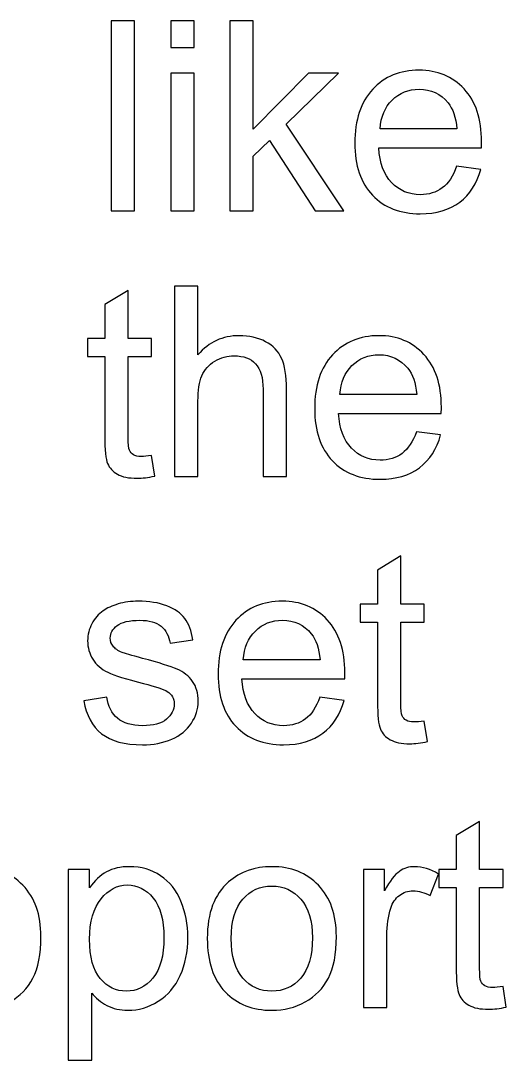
# Model space of a CAD drawing. Header units: centimetres. Extents: x -30.6 to 14.2, y -21.2 to 7.4.
# Drawn here: x -21.751 to -21.074, y 0.836 to 2.286 of the extents above; entities that cross this region are included whole.
import ezdxf

# ---------------------------------------------------------------- set-up
doc = ezdxf.new("R2010")
doc.units = ezdxf.units.CM
doc.header["$MEASUREMENT"] = 0
doc.layers.add('Layer 1', color=7, linetype='Continuous')

msp = doc.modelspace()

# ---------------------------------------------------------------- linework, layer by layer
at = {"layer": 'Layer 1'}
for points, knots in [([(-21.62501, 2.02127), (-21.62501, 2.02127), (-21.62501, 2.28649), (-21.62501, 2.28649), (-21.62501, 2.28649), (-21.62501, 2.28649), (-21.59242, 2.28649), (-21.59242, 2.28649), (-21.59242, 2.28649), (-21.59242, 2.28649), (-21.59242, 2.02127), (-21.59242, 2.02127), (-21.59242, 2.02127), (-21.59242, 2.02127), (-21.62501, 2.02127), (-21.62501, 2.02127)], [0, 0, 0, 0, 0.2, 0.2, 0.2, 0.2, 0.4, 0.4, 0.4, 0.4, 0.6, 0.6, 0.6, 0.6, 1, 1, 1, 1]), ([(-21.54198, 2.24945), (-21.54198, 2.24945), (-21.54198, 2.28649), (-21.54198, 2.28649), (-21.54198, 2.28649), (-21.54198, 2.28649), (-21.50939, 2.28649), (-21.50939, 2.28649), (-21.50939, 2.28649), (-21.50939, 2.28649), (-21.50939, 2.24945), (-21.50939, 2.24945), (-21.50939, 2.24945), (-21.50939, 2.24945), (-21.54198, 2.24945), (-21.54198, 2.24945)], [0, 0, 0, 0, 0.2, 0.2, 0.2, 0.2, 0.4, 0.4, 0.4, 0.4, 0.6, 0.6, 0.6, 0.6, 1, 1, 1, 1]), ([(-21.45957, 2.02127), (-21.45957, 2.02127), (-21.45957, 2.28649), (-21.45957, 2.28649), (-21.45957, 2.28649), (-21.45957, 2.28649), (-21.42697, 2.28649), (-21.42697, 2.28649), (-21.42697, 2.28649), (-21.42697, 2.28649), (-21.42697, 2.13542), (-21.42697, 2.13542), (-21.42697, 2.13542), (-21.42697, 2.13542), (-21.34992, 2.21352), (-21.34992, 2.21352), (-21.34992, 2.21352), (-21.34992, 2.21352), (-21.30782, 2.21352), (-21.30782, 2.21352), (-21.30782, 2.21352), (-21.30782, 2.21352), (-21.38116, 2.14209), (-21.38116, 2.14209), (-21.38116, 2.14209), (-21.38116, 2.14209), (-21.30041, 2.02127), (-21.30041, 2.02127), (-21.30041, 2.02127), (-21.30041, 2.02127), (-21.34054, 2.02127), (-21.34054, 2.02127), (-21.34054, 2.02127), (-21.34054, 2.02127), (-21.40438, 2.11949), (-21.40438, 2.11949), (-21.40438, 2.11949), (-21.40438, 2.11949), (-21.42697, 2.09751), (-21.42697, 2.09751), (-21.42697, 2.09751), (-21.42697, 2.09751), (-21.42697, 2.02127), (-21.42697, 2.02127), (-21.42697, 2.02127), (-21.42697, 2.02127), (-21.45957, 2.02127), (-21.45957, 2.02127)], [0, 0, 0, 0, 0.0769231, 0.0769231, 0.0769231, 0.0769231, 0.1538462, 0.1538462, 0.1538462, 0.1538462, 0.2307692, 0.2307692, 0.2307692, 0.2307692, 0.3076923, 0.3076923, 0.3076923, 0.3076923, 0.3846154, 0.3846154, 0.3846154, 0.3846154, 0.4615385, 0.4615385, 0.4615385, 0.4615385, 0.5384615, 0.5384615, 0.5384615, 0.5384615, 0.6153846, 0.6153846, 0.6153846, 0.6153846, 0.6923077, 0.6923077, 0.6923077, 0.6923077, 0.7692308, 0.7692308, 0.7692308, 0.7692308, 0.8461538, 0.8461538, 0.8461538, 0.8461538, 1, 1, 1, 1]), ([(-21.54198, 2.02127), (-21.54198, 2.02127), (-21.54198, 2.21352), (-21.54198, 2.21352), (-21.54198, 2.21352), (-21.54198, 2.21352), (-21.50939, 2.21352), (-21.50939, 2.21352), (-21.50939, 2.21352), (-21.50939, 2.21352), (-21.50939, 2.02127), (-21.50939, 2.02127), (-21.50939, 2.02127), (-21.50939, 2.02127), (-21.54198, 2.02127), (-21.54198, 2.02127)], [0, 0, 0, 0, 0.2, 0.2, 0.2, 0.2, 0.4, 0.4, 0.4, 0.4, 0.6, 0.6, 0.6, 0.6, 1, 1, 1, 1]), ([(-21.14335, 2.0835), (-21.14335, 2.0835), (-21.10965, 2.07906), (-21.10965, 2.07906), (-21.10965, 2.07906), (-21.11489, 2.05948), (-21.12471, 2.04424), (-21.13903, 2.03343), (-21.13903, 2.03343), (-21.15335, 2.02263), (-21.17163, 2.0172), (-21.19392, 2.0172), (-21.19392, 2.0172), (-21.22194, 2.0172), (-21.24417, 2.02584), (-21.26059, 2.04312), (-21.26059, 2.04312), (-21.27701, 2.06035), (-21.28522, 2.08461), (-21.28522, 2.11579), (-21.28522, 2.11579), (-21.28522, 2.14802), (-21.27695, 2.17308), (-21.26034, 2.19086), (-21.26034, 2.19086), (-21.24374, 2.2087), (-21.22219, 2.21759), (-21.19571, 2.21759), (-21.19571, 2.21759), (-21.17009, 2.21759), (-21.14916, 2.20889), (-21.13292, 2.19142), (-21.13292, 2.19142), (-21.11668, 2.17394), (-21.10853, 2.14937), (-21.10853, 2.1177), (-21.10853, 2.1177), (-21.10853, 2.11579), (-21.1086, 2.11289), (-21.10872, 2.10906), (-21.10872, 2.10906), (-21.10872, 2.10906), (-21.25189, 2.10906), (-21.25189, 2.10906), (-21.25189, 2.10906), (-21.25065, 2.08801), (-21.24473, 2.07183), (-21.23398, 2.06066), (-21.23398, 2.06066), (-21.2233, 2.04948), (-21.20991, 2.04387), (-21.19392, 2.04387), (-21.19392, 2.04387), (-21.182, 2.04387), (-21.17181, 2.04701), (-21.16342, 2.05331), (-21.16342, 2.05331), (-21.15496, 2.05961), (-21.14829, 2.06967), (-21.14335, 2.0835)], [0, 0, 0, 0, 0.0625, 0.0625, 0.0625, 0.0625, 0.125, 0.125, 0.125, 0.125, 0.1875, 0.1875, 0.1875, 0.1875, 0.25, 0.25, 0.25, 0.25, 0.3125, 0.3125, 0.3125, 0.3125, 0.375, 0.375, 0.375, 0.375, 0.4375, 0.4375, 0.4375, 0.4375, 0.5, 0.5, 0.5, 0.5, 0.5625, 0.5625, 0.5625, 0.5625, 0.625, 0.625, 0.625, 0.625, 0.6875, 0.6875, 0.6875, 0.6875, 0.75, 0.75, 0.75, 0.75, 0.8125, 0.8125, 0.8125, 0.8125, 0.875, 0.875, 0.875, 0.875, 1, 1, 1, 1]), ([(-21.25003, 2.13573), (-21.25003, 2.13573), (-21.14298, 2.13573), (-21.14298, 2.13573), (-21.14298, 2.13573), (-21.1444, 2.1519), (-21.14854, 2.16401), (-21.15527, 2.17209), (-21.15527, 2.17209), (-21.16558, 2.18463), (-21.17904, 2.19092), (-21.19552, 2.19092), (-21.19552, 2.19092), (-21.21046, 2.19092), (-21.22299, 2.18592), (-21.23318, 2.17592), (-21.23318, 2.17592), (-21.24331, 2.16592), (-21.24892, 2.15252), (-21.25003, 2.13573)], [0, 0, 0, 0, 0.1666667, 0.1666667, 0.1666667, 0.1666667, 0.3333333, 0.3333333, 0.3333333, 0.3333333, 0.5, 0.5, 0.5, 0.5, 0.6666667, 0.6666667, 0.6666667, 0.6666667, 1, 1, 1, 1]), ([(-21.53651, 1.65085), (-21.53651, 1.65085), (-21.53651, 1.91607), (-21.53651, 1.91607), (-21.53651, 1.91607), (-21.53651, 1.91607), (-21.50392, 1.91607), (-21.50392, 1.91607), (-21.50392, 1.91607), (-21.50392, 1.91607), (-21.50392, 1.82063), (-21.50392, 1.82063), (-21.50392, 1.82063), (-21.48879, 1.83834), (-21.46971, 1.84717), (-21.44662, 1.84717), (-21.44662, 1.84717), (-21.43249, 1.84717), (-21.4202, 1.84439), (-21.40971, 1.83878), (-21.40971, 1.83878), (-21.39927, 1.83316), (-21.3918, 1.82544), (-21.38729, 1.81556), (-21.38729, 1.81556), (-21.38279, 1.80569), (-21.38057, 1.7913), (-21.38057, 1.77253), (-21.38057, 1.77253), (-21.38057, 1.77253), (-21.38057, 1.65085), (-21.38057, 1.65085), (-21.38057, 1.65085), (-21.38057, 1.65085), (-21.41316, 1.65085), (-21.41316, 1.65085), (-21.41316, 1.65085), (-21.41316, 1.65085), (-21.41316, 1.77241), (-21.41316, 1.77241), (-21.41316, 1.77241), (-21.41316, 1.78865), (-21.41668, 1.8005), (-21.42366, 1.80791), (-21.42366, 1.80791), (-21.4307, 1.81532), (-21.44057, 1.81902), (-21.45341, 1.81902), (-21.45341, 1.81902), (-21.46298, 1.81902), (-21.472, 1.81655), (-21.48046, 1.81155), (-21.48046, 1.81155), (-21.48891, 1.80655), (-21.4949, 1.79976), (-21.49854, 1.79118), (-21.49854, 1.79118), (-21.50212, 1.78266), (-21.50392, 1.77087), (-21.50392, 1.7558), (-21.50392, 1.7558), (-21.50392, 1.7558), (-21.50392, 1.65085), (-21.50392, 1.65085), (-21.50392, 1.65085), (-21.50392, 1.65085), (-21.53651, 1.65085), (-21.53651, 1.65085)], [0, 0, 0, 0, 0.0555556, 0.0555556, 0.0555556, 0.0555556, 0.1111111, 0.1111111, 0.1111111, 0.1111111, 0.1666667, 0.1666667, 0.1666667, 0.1666667, 0.2222222, 0.2222222, 0.2222222, 0.2222222, 0.2777778, 0.2777778, 0.2777778, 0.2777778, 0.3333333, 0.3333333, 0.3333333, 0.3333333, 0.3888889, 0.3888889, 0.3888889, 0.3888889, 0.4444444, 0.4444444, 0.4444444, 0.4444444, 0.5, 0.5, 0.5, 0.5, 0.5555556, 0.5555556, 0.5555556, 0.5555556, 0.6111111, 0.6111111, 0.6111111, 0.6111111, 0.6666667, 0.6666667, 0.6666667, 0.6666667, 0.7222222, 0.7222222, 0.7222222, 0.7222222, 0.7777778, 0.7777778, 0.7777778, 0.7777778, 0.8333333, 0.8333333, 0.8333333, 0.8333333, 0.8888889, 0.8888889, 0.8888889, 0.8888889, 1, 1, 1, 1]), ([(-21.56868, 1.67993), (-21.56868, 1.67993), (-21.56424, 1.65116), (-21.56424, 1.65116), (-21.56424, 1.65116), (-21.57337, 1.64924), (-21.58159, 1.64826), (-21.58875, 1.64826), (-21.58875, 1.64826), (-21.60054, 1.64826), (-21.60968, 1.65011), (-21.61622, 1.65388), (-21.61622, 1.65388), (-21.6227, 1.65764), (-21.62727, 1.66252), (-21.62992, 1.66863), (-21.62992, 1.66863), (-21.63258, 1.67474), (-21.63388, 1.68758), (-21.63388, 1.70715), (-21.63388, 1.70715), (-21.63388, 1.70715), (-21.63388, 1.81791), (-21.63388, 1.81791), (-21.63388, 1.81791), (-21.63388, 1.81791), (-21.65795, 1.81791), (-21.65795, 1.81791), (-21.65795, 1.81791), (-21.65795, 1.81791), (-21.65795, 1.8431), (-21.65795, 1.8431), (-21.65795, 1.8431), (-21.65795, 1.8431), (-21.63388, 1.8431), (-21.63388, 1.8431), (-21.63388, 1.8431), (-21.63388, 1.8431), (-21.63388, 1.89064), (-21.63388, 1.89064), (-21.63388, 1.89064), (-21.63388, 1.89064), (-21.60128, 1.91021), (-21.60128, 1.91021), (-21.60128, 1.91021), (-21.60128, 1.91021), (-21.60128, 1.8431), (-21.60128, 1.8431), (-21.60128, 1.8431), (-21.60128, 1.8431), (-21.56868, 1.8431), (-21.56868, 1.8431), (-21.56868, 1.8431), (-21.56868, 1.8431), (-21.56868, 1.81791), (-21.56868, 1.81791), (-21.56868, 1.81791), (-21.56868, 1.81791), (-21.60128, 1.81791), (-21.60128, 1.81791), (-21.60128, 1.81791), (-21.60128, 1.81791), (-21.60128, 1.7053), (-21.60128, 1.7053), (-21.60128, 1.7053), (-21.60128, 1.69598), (-21.60072, 1.68999), (-21.59955, 1.68734), (-21.59955, 1.68734), (-21.59844, 1.68468), (-21.59659, 1.68258), (-21.59399, 1.68098), (-21.59399, 1.68098), (-21.5914, 1.67943), (-21.5877, 1.67863), (-21.58288, 1.67863), (-21.58288, 1.67863), (-21.5793, 1.67863), (-21.57455, 1.67906), (-21.56868, 1.67993)], [0, 0, 0, 0, 0.047619, 0.047619, 0.047619, 0.047619, 0.0952381, 0.0952381, 0.0952381, 0.0952381, 0.1428571, 0.1428571, 0.1428571, 0.1428571, 0.1904762, 0.1904762, 0.1904762, 0.1904762, 0.2380952, 0.2380952, 0.2380952, 0.2380952, 0.2857143, 0.2857143, 0.2857143, 0.2857143, 0.3333333, 0.3333333, 0.3333333, 0.3333333, 0.3809524, 0.3809524, 0.3809524, 0.3809524, 0.4285714, 0.4285714, 0.4285714, 0.4285714, 0.4761905, 0.4761905, 0.4761905, 0.4761905, 0.5238095, 0.5238095, 0.5238095, 0.5238095, 0.5714286, 0.5714286, 0.5714286, 0.5714286, 0.6190476, 0.6190476, 0.6190476, 0.6190476, 0.6666667, 0.6666667, 0.6666667, 0.6666667, 0.7142857, 0.7142857, 0.7142857, 0.7142857, 0.7619048, 0.7619048, 0.7619048, 0.7619048, 0.8095238, 0.8095238, 0.8095238, 0.8095238, 0.8571429, 0.8571429, 0.8571429, 0.8571429, 0.9047619, 0.9047619, 0.9047619, 0.9047619, 1, 1, 1, 1]), ([(-21.19936, 1.71308), (-21.19936, 1.71308), (-21.16566, 1.70864), (-21.16566, 1.70864), (-21.16566, 1.70864), (-21.1709, 1.68906), (-21.18072, 1.67382), (-21.19504, 1.66301), (-21.19504, 1.66301), (-21.20936, 1.65221), (-21.22764, 1.64678), (-21.24993, 1.64678), (-21.24993, 1.64678), (-21.27795, 1.64678), (-21.30018, 1.65542), (-21.3166, 1.6727), (-21.3166, 1.6727), (-21.33302, 1.68993), (-21.34123, 1.71419), (-21.34123, 1.74537), (-21.34123, 1.74537), (-21.34123, 1.7776), (-21.33296, 1.80266), (-21.31635, 1.82044), (-21.31635, 1.82044), (-21.29975, 1.83828), (-21.2782, 1.84717), (-21.25172, 1.84717), (-21.25172, 1.84717), (-21.2261, 1.84717), (-21.20517, 1.83847), (-21.18893, 1.821), (-21.18893, 1.821), (-21.17269, 1.80352), (-21.16454, 1.77895), (-21.16454, 1.74728), (-21.16454, 1.74728), (-21.16454, 1.74537), (-21.16461, 1.74247), (-21.16473, 1.73864), (-21.16473, 1.73864), (-21.16473, 1.73864), (-21.3079, 1.73864), (-21.3079, 1.73864), (-21.3079, 1.73864), (-21.30666, 1.71759), (-21.30074, 1.70141), (-21.28999, 1.69024), (-21.28999, 1.69024), (-21.27931, 1.67906), (-21.26592, 1.67345), (-21.24993, 1.67345), (-21.24993, 1.67345), (-21.23801, 1.67345), (-21.22782, 1.67659), (-21.21943, 1.68289), (-21.21943, 1.68289), (-21.21097, 1.68919), (-21.2043, 1.69925), (-21.19936, 1.71308)], [0, 0, 0, 0, 0.0625, 0.0625, 0.0625, 0.0625, 0.125, 0.125, 0.125, 0.125, 0.1875, 0.1875, 0.1875, 0.1875, 0.25, 0.25, 0.25, 0.25, 0.3125, 0.3125, 0.3125, 0.3125, 0.375, 0.375, 0.375, 0.375, 0.4375, 0.4375, 0.4375, 0.4375, 0.5, 0.5, 0.5, 0.5, 0.5625, 0.5625, 0.5625, 0.5625, 0.625, 0.625, 0.625, 0.625, 0.6875, 0.6875, 0.6875, 0.6875, 0.75, 0.75, 0.75, 0.75, 0.8125, 0.8125, 0.8125, 0.8125, 0.875, 0.875, 0.875, 0.875, 1, 1, 1, 1]), ([(-21.30604, 1.76531), (-21.30604, 1.76531), (-21.19899, 1.76531), (-21.19899, 1.76531), (-21.19899, 1.76531), (-21.20041, 1.78148), (-21.20455, 1.79359), (-21.21128, 1.80167), (-21.21128, 1.80167), (-21.22159, 1.81421), (-21.23505, 1.8205), (-21.25153, 1.8205), (-21.25153, 1.8205), (-21.26647, 1.8205), (-21.279, 1.8155), (-21.28919, 1.8055), (-21.28919, 1.8055), (-21.29932, 1.7955), (-21.30493, 1.7821), (-21.30604, 1.76531)], [0, 0, 0, 0, 0.1666667, 0.1666667, 0.1666667, 0.1666667, 0.3333333, 0.3333333, 0.3333333, 0.3333333, 0.5, 0.5, 0.5, 0.5, 0.6666667, 0.6666667, 0.6666667, 0.6666667, 1, 1, 1, 1]), ([(-21.18839, 1.30951), (-21.18839, 1.30951), (-21.18395, 1.28074), (-21.18395, 1.28074), (-21.18395, 1.28074), (-21.19308, 1.27882), (-21.2013, 1.27784), (-21.20846, 1.27784), (-21.20846, 1.27784), (-21.22025, 1.27784), (-21.22939, 1.27969), (-21.23593, 1.28346), (-21.23593, 1.28346), (-21.24241, 1.28722), (-21.24698, 1.2921), (-21.24963, 1.29821), (-21.24963, 1.29821), (-21.25229, 1.30432), (-21.25359, 1.31716), (-21.25359, 1.33673), (-21.25359, 1.33673), (-21.25359, 1.33673), (-21.25359, 1.44749), (-21.25359, 1.44749), (-21.25359, 1.44749), (-21.25359, 1.44749), (-21.27766, 1.44749), (-21.27766, 1.44749), (-21.27766, 1.44749), (-21.27766, 1.44749), (-21.27766, 1.47268), (-21.27766, 1.47268), (-21.27766, 1.47268), (-21.27766, 1.47268), (-21.25359, 1.47268), (-21.25359, 1.47268), (-21.25359, 1.47268), (-21.25359, 1.47268), (-21.25359, 1.52022), (-21.25359, 1.52022), (-21.25359, 1.52022), (-21.25359, 1.52022), (-21.22099, 1.53979), (-21.22099, 1.53979), (-21.22099, 1.53979), (-21.22099, 1.53979), (-21.22099, 1.47268), (-21.22099, 1.47268), (-21.22099, 1.47268), (-21.22099, 1.47268), (-21.18839, 1.47268), (-21.18839, 1.47268), (-21.18839, 1.47268), (-21.18839, 1.47268), (-21.18839, 1.44749), (-21.18839, 1.44749), (-21.18839, 1.44749), (-21.18839, 1.44749), (-21.22099, 1.44749), (-21.22099, 1.44749), (-21.22099, 1.44749), (-21.22099, 1.44749), (-21.22099, 1.33488), (-21.22099, 1.33488), (-21.22099, 1.33488), (-21.22099, 1.32556), (-21.22043, 1.31957), (-21.21926, 1.31692), (-21.21926, 1.31692), (-21.21815, 1.31426), (-21.2163, 1.31216), (-21.2137, 1.31056), (-21.2137, 1.31056), (-21.21111, 1.30901), (-21.20741, 1.30821), (-21.20259, 1.30821), (-21.20259, 1.30821), (-21.19901, 1.30821), (-21.19426, 1.30864), (-21.18839, 1.30951)], [0, 0, 0, 0, 0.047619, 0.047619, 0.047619, 0.047619, 0.0952381, 0.0952381, 0.0952381, 0.0952381, 0.1428571, 0.1428571, 0.1428571, 0.1428571, 0.1904762, 0.1904762, 0.1904762, 0.1904762, 0.2380952, 0.2380952, 0.2380952, 0.2380952, 0.2857143, 0.2857143, 0.2857143, 0.2857143, 0.3333333, 0.3333333, 0.3333333, 0.3333333, 0.3809524, 0.3809524, 0.3809524, 0.3809524, 0.4285714, 0.4285714, 0.4285714, 0.4285714, 0.4761905, 0.4761905, 0.4761905, 0.4761905, 0.5238095, 0.5238095, 0.5238095, 0.5238095, 0.5714286, 0.5714286, 0.5714286, 0.5714286, 0.6190476, 0.6190476, 0.6190476, 0.6190476, 0.6666667, 0.6666667, 0.6666667, 0.6666667, 0.7142857, 0.7142857, 0.7142857, 0.7142857, 0.7619048, 0.7619048, 0.7619048, 0.7619048, 0.8095238, 0.8095238, 0.8095238, 0.8095238, 0.8571429, 0.8571429, 0.8571429, 0.8571429, 0.9047619, 0.9047619, 0.9047619, 0.9047619, 1, 1, 1, 1]), ([(-21.66334, 1.33785), (-21.66334, 1.33785), (-21.63111, 1.34303), (-21.63111, 1.34303), (-21.63111, 1.34303), (-21.62932, 1.33013), (-21.62426, 1.32025), (-21.61598, 1.31334), (-21.61598, 1.31334), (-21.60771, 1.30648), (-21.59611, 1.30303), (-21.58129, 1.30303), (-21.58129, 1.30303), (-21.56629, 1.30303), (-21.55517, 1.30605), (-21.54789, 1.31216), (-21.54789, 1.31216), (-21.54067, 1.31821), (-21.53702, 1.32537), (-21.53702, 1.33359), (-21.53702, 1.33359), (-21.53702, 1.34093), (-21.5403, 1.34674), (-21.54678, 1.35093), (-21.54678, 1.35093), (-21.55135, 1.35383), (-21.56246, 1.35748), (-21.58012, 1.36198), (-21.58012, 1.36198), (-21.60395, 1.36797), (-21.62043, 1.37316), (-21.62969, 1.37754), (-21.62969, 1.37754), (-21.63889, 1.38199), (-21.64587, 1.38804), (-21.65062, 1.39582), (-21.65062, 1.39582), (-21.65537, 1.40353), (-21.65778, 1.41211), (-21.65778, 1.4215), (-21.65778, 1.4215), (-21.65778, 1.43008), (-21.65581, 1.43798), (-21.65192, 1.44527), (-21.65192, 1.44527), (-21.64796, 1.45255), (-21.64266, 1.4586), (-21.63593, 1.46342), (-21.63593, 1.46342), (-21.63086, 1.46712), (-21.62395, 1.47027), (-21.61524, 1.47286), (-21.61524, 1.47286), (-21.60648, 1.47546), (-21.59716, 1.47675), (-21.58715, 1.47675), (-21.58715, 1.47675), (-21.57209, 1.47675), (-21.55888, 1.47459), (-21.54752, 1.47021), (-21.54752, 1.47021), (-21.5361, 1.46589), (-21.5277, 1.45996), (-21.52227, 1.45255), (-21.52227, 1.45255), (-21.5169, 1.44508), (-21.51313, 1.43514), (-21.51109, 1.42267), (-21.51109, 1.42267), (-21.51109, 1.42267), (-21.54295, 1.41823), (-21.54295, 1.41823), (-21.54295, 1.41823), (-21.54437, 1.42823), (-21.54857, 1.43607), (-21.55548, 1.44169), (-21.55548, 1.44169), (-21.5624, 1.4473), (-21.57215, 1.45008), (-21.58481, 1.45008), (-21.58481, 1.45008), (-21.59969, 1.45008), (-21.61037, 1.44761), (-21.61673, 1.44267), (-21.61673, 1.44267), (-21.62308, 1.43774), (-21.62629, 1.43193), (-21.62629, 1.42533), (-21.62629, 1.42533), (-21.62629, 1.42113), (-21.625, 1.4173), (-21.62234, 1.4139), (-21.62234, 1.4139), (-21.61969, 1.41045), (-21.61555, 1.40755), (-21.60987, 1.40526), (-21.60987, 1.40526), (-21.6066, 1.40403), (-21.59709, 1.40125), (-21.58117, 1.39693), (-21.58117, 1.39693), (-21.5582, 1.39082), (-21.54215, 1.38575), (-21.53301, 1.38186), (-21.53301, 1.38186), (-21.52387, 1.37797), (-21.51671, 1.37223), (-21.51153, 1.36482), (-21.51153, 1.36482), (-21.50628, 1.35735), (-21.50369, 1.34809), (-21.50369, 1.33698), (-21.50369, 1.33698), (-21.50369, 1.32618), (-21.50683, 1.31599), (-21.51319, 1.30642), (-21.51319, 1.30642), (-21.51955, 1.29685), (-21.52869, 1.28944), (-21.5406, 1.2842), (-21.5406, 1.2842), (-21.55258, 1.27895), (-21.5661, 1.27636), (-21.58117, 1.27636), (-21.58117, 1.27636), (-21.60611, 1.27636), (-21.62518, 1.28154), (-21.63827, 1.29185), (-21.63827, 1.29185), (-21.65136, 1.30222), (-21.65969, 1.31753), (-21.66334, 1.33785)], [0, 0, 0, 0, 0.0294118, 0.0294118, 0.0294118, 0.0294118, 0.0588235, 0.0588235, 0.0588235, 0.0588235, 0.0882353, 0.0882353, 0.0882353, 0.0882353, 0.1176471, 0.1176471, 0.1176471, 0.1176471, 0.1470588, 0.1470588, 0.1470588, 0.1470588, 0.1764706, 0.1764706, 0.1764706, 0.1764706, 0.2058824, 0.2058824, 0.2058824, 0.2058824, 0.2352941, 0.2352941, 0.2352941, 0.2352941, 0.2647059, 0.2647059, 0.2647059, 0.2647059, 0.2941176, 0.2941176, 0.2941176, 0.2941176, 0.3235294, 0.3235294, 0.3235294, 0.3235294, 0.3529412, 0.3529412, 0.3529412, 0.3529412, 0.3823529, 0.3823529, 0.3823529, 0.3823529, 0.4117647, 0.4117647, 0.4117647, 0.4117647, 0.4411765, 0.4411765, 0.4411765, 0.4411765, 0.4705882, 0.4705882, 0.4705882, 0.4705882, 0.5, 0.5, 0.5, 0.5, 0.5294118, 0.5294118, 0.5294118, 0.5294118, 0.5588235, 0.5588235, 0.5588235, 0.5588235, 0.5882353, 0.5882353, 0.5882353, 0.5882353, 0.6176471, 0.6176471, 0.6176471, 0.6176471, 0.6470588, 0.6470588, 0.6470588, 0.6470588, 0.6764706, 0.6764706, 0.6764706, 0.6764706, 0.7058824, 0.7058824, 0.7058824, 0.7058824, 0.7352941, 0.7352941, 0.7352941, 0.7352941, 0.7647059, 0.7647059, 0.7647059, 0.7647059, 0.7941176, 0.7941176, 0.7941176, 0.7941176, 0.8235294, 0.8235294, 0.8235294, 0.8235294, 0.8529412, 0.8529412, 0.8529412, 0.8529412, 0.8823529, 0.8823529, 0.8823529, 0.8823529, 0.9117647, 0.9117647, 0.9117647, 0.9117647, 0.9411765, 0.9411765, 0.9411765, 0.9411765, 1, 1, 1, 1]), ([(-21.33403, 1.34266), (-21.33403, 1.34266), (-21.30033, 1.33822), (-21.30033, 1.33822), (-21.30033, 1.33822), (-21.30557, 1.31864), (-21.31539, 1.3034), (-21.32971, 1.29259), (-21.32971, 1.29259), (-21.34403, 1.28179), (-21.36231, 1.27636), (-21.3846, 1.27636), (-21.3846, 1.27636), (-21.41262, 1.27636), (-21.43485, 1.285), (-21.45127, 1.30228), (-21.45127, 1.30228), (-21.46769, 1.31951), (-21.4759, 1.34377), (-21.4759, 1.37495), (-21.4759, 1.37495), (-21.4759, 1.40718), (-21.46763, 1.43224), (-21.45102, 1.45002), (-21.45102, 1.45002), (-21.43442, 1.46786), (-21.41287, 1.47675), (-21.38639, 1.47675), (-21.38639, 1.47675), (-21.36077, 1.47675), (-21.33984, 1.46805), (-21.3236, 1.45058), (-21.3236, 1.45058), (-21.30736, 1.4331), (-21.29921, 1.40853), (-21.29921, 1.37686), (-21.29921, 1.37686), (-21.29921, 1.37495), (-21.29928, 1.37205), (-21.2994, 1.36822), (-21.2994, 1.36822), (-21.2994, 1.36822), (-21.44257, 1.36822), (-21.44257, 1.36822), (-21.44257, 1.36822), (-21.44133, 1.34717), (-21.43541, 1.33099), (-21.42466, 1.31982), (-21.42466, 1.31982), (-21.41398, 1.30864), (-21.40059, 1.30303), (-21.3846, 1.30303), (-21.3846, 1.30303), (-21.37268, 1.30303), (-21.36249, 1.30617), (-21.3541, 1.31247), (-21.3541, 1.31247), (-21.34564, 1.31877), (-21.33897, 1.32883), (-21.33403, 1.34266)], [0, 0, 0, 0, 0.0625, 0.0625, 0.0625, 0.0625, 0.125, 0.125, 0.125, 0.125, 0.1875, 0.1875, 0.1875, 0.1875, 0.25, 0.25, 0.25, 0.25, 0.3125, 0.3125, 0.3125, 0.3125, 0.375, 0.375, 0.375, 0.375, 0.4375, 0.4375, 0.4375, 0.4375, 0.5, 0.5, 0.5, 0.5, 0.5625, 0.5625, 0.5625, 0.5625, 0.625, 0.625, 0.625, 0.625, 0.6875, 0.6875, 0.6875, 0.6875, 0.75, 0.75, 0.75, 0.75, 0.8125, 0.8125, 0.8125, 0.8125, 0.875, 0.875, 0.875, 0.875, 1, 1, 1, 1]), ([(-21.44071, 1.39489), (-21.44071, 1.39489), (-21.33366, 1.39489), (-21.33366, 1.39489), (-21.33366, 1.39489), (-21.33508, 1.41106), (-21.33922, 1.42317), (-21.34595, 1.43125), (-21.34595, 1.43125), (-21.35626, 1.44379), (-21.36972, 1.45008), (-21.3862, 1.45008), (-21.3862, 1.45008), (-21.40114, 1.45008), (-21.41367, 1.44508), (-21.42386, 1.43508), (-21.42386, 1.43508), (-21.43399, 1.42508), (-21.4396, 1.41168), (-21.44071, 1.39489)], [0, 0, 0, 0, 0.1666667, 0.1666667, 0.1666667, 0.1666667, 0.3333333, 0.3333333, 0.3333333, 0.3333333, 0.5, 0.5, 0.5, 0.5, 0.6666667, 0.6666667, 0.6666667, 0.6666667, 1, 1, 1, 1]), ([(-21.07861, 0.93909), (-21.07861, 0.93909), (-21.07417, 0.91032), (-21.07417, 0.91032), (-21.07417, 0.91032), (-21.0833, 0.9084), (-21.09152, 0.90742), (-21.09868, 0.90742), (-21.09868, 0.90742), (-21.11047, 0.90742), (-21.11961, 0.90927), (-21.12615, 0.91304), (-21.12615, 0.91304), (-21.13263, 0.9168), (-21.1372, 0.92168), (-21.13985, 0.92779), (-21.13985, 0.92779), (-21.14251, 0.9339), (-21.14381, 0.94674), (-21.14381, 0.96631), (-21.14381, 0.96631), (-21.14381, 0.96631), (-21.14381, 1.07707), (-21.14381, 1.07707), (-21.14381, 1.07707), (-21.14381, 1.07707), (-21.16788, 1.07707), (-21.16788, 1.07707), (-21.16788, 1.07707), (-21.16788, 1.07707), (-21.16788, 1.10226), (-21.16788, 1.10226), (-21.16788, 1.10226), (-21.16788, 1.10226), (-21.14381, 1.10226), (-21.14381, 1.10226), (-21.14381, 1.10226), (-21.14381, 1.10226), (-21.14381, 1.1498), (-21.14381, 1.1498), (-21.14381, 1.1498), (-21.14381, 1.1498), (-21.11121, 1.16937), (-21.11121, 1.16937), (-21.11121, 1.16937), (-21.11121, 1.16937), (-21.11121, 1.10226), (-21.11121, 1.10226), (-21.11121, 1.10226), (-21.11121, 1.10226), (-21.07861, 1.10226), (-21.07861, 1.10226), (-21.07861, 1.10226), (-21.07861, 1.10226), (-21.07861, 1.07707), (-21.07861, 1.07707), (-21.07861, 1.07707), (-21.07861, 1.07707), (-21.11121, 1.07707), (-21.11121, 1.07707), (-21.11121, 1.07707), (-21.11121, 1.07707), (-21.11121, 0.96446), (-21.11121, 0.96446), (-21.11121, 0.96446), (-21.11121, 0.95514), (-21.11065, 0.94915), (-21.10948, 0.9465), (-21.10948, 0.9465), (-21.10837, 0.94384), (-21.10652, 0.94174), (-21.10392, 0.94014), (-21.10392, 0.94014), (-21.10133, 0.93859), (-21.09763, 0.93779), (-21.09281, 0.93779), (-21.09281, 0.93779), (-21.08923, 0.93779), (-21.08448, 0.93822), (-21.07861, 0.93909)], [0, 0, 0, 0, 0.047619, 0.047619, 0.047619, 0.047619, 0.0952381, 0.0952381, 0.0952381, 0.0952381, 0.1428571, 0.1428571, 0.1428571, 0.1428571, 0.1904762, 0.1904762, 0.1904762, 0.1904762, 0.2380952, 0.2380952, 0.2380952, 0.2380952, 0.2857143, 0.2857143, 0.2857143, 0.2857143, 0.3333333, 0.3333333, 0.3333333, 0.3333333, 0.3809524, 0.3809524, 0.3809524, 0.3809524, 0.4285714, 0.4285714, 0.4285714, 0.4285714, 0.4761905, 0.4761905, 0.4761905, 0.4761905, 0.5238095, 0.5238095, 0.5238095, 0.5238095, 0.5714286, 0.5714286, 0.5714286, 0.5714286, 0.6190476, 0.6190476, 0.6190476, 0.6190476, 0.6666667, 0.6666667, 0.6666667, 0.6666667, 0.7142857, 0.7142857, 0.7142857, 0.7142857, 0.7619048, 0.7619048, 0.7619048, 0.7619048, 0.8095238, 0.8095238, 0.8095238, 0.8095238, 0.8571429, 0.8571429, 0.8571429, 0.8571429, 0.9047619, 0.9047619, 0.9047619, 0.9047619, 1, 1, 1, 1]), ([(-21.903, 1.00613), (-21.903, 1.04163), (-21.89312, 1.06793), (-21.8733, 1.08503), (-21.8733, 1.08503), (-21.85682, 1.09923), (-21.83663, 1.10633), (-21.81286, 1.10633), (-21.81286, 1.10633), (-21.7865, 1.10633), (-21.76489, 1.09769), (-21.7481, 1.0804), (-21.7481, 1.0804), (-21.73137, 1.06318), (-21.72297, 1.03929), (-21.72297, 1.00885), (-21.72297, 1.00885), (-21.72297, 0.98416), (-21.72668, 0.96477), (-21.73408, 0.95063), (-21.73408, 0.95063), (-21.74149, 0.9365), (-21.7523, 0.92551), (-21.7665, 0.91767), (-21.7665, 0.91767), (-21.78063, 0.90982), (-21.79613, 0.90594), (-21.81286, 0.90594), (-21.81286, 0.90594), (-21.83978, 0.90594), (-21.86151, 0.91452), (-21.87812, 0.93174), (-21.87812, 0.93174), (-21.89472, 0.94897), (-21.903, 0.97378), (-21.903, 1.00613)], [0, 0, 0, 0, 0.1, 0.1, 0.1, 0.1, 0.2, 0.2, 0.2, 0.2, 0.3, 0.3, 0.3, 0.3, 0.4, 0.4, 0.4, 0.4, 0.5, 0.5, 0.5, 0.5, 0.6, 0.6, 0.6, 0.6, 0.7, 0.7, 0.7, 0.7, 0.8, 0.8, 0.8, 0.8, 1, 1, 1, 1]), ([(-21.68475, 0.8363), (-21.68475, 0.8363), (-21.68475, 1.10226), (-21.68475, 1.10226), (-21.68475, 1.10226), (-21.68475, 1.10226), (-21.65512, 1.10226), (-21.65512, 1.10226), (-21.65512, 1.10226), (-21.65512, 1.10226), (-21.65512, 1.07701), (-21.65512, 1.07701), (-21.65512, 1.07701), (-21.64814, 1.08676), (-21.64024, 1.09411), (-21.63141, 1.09899), (-21.63141, 1.09899), (-21.62265, 1.10386), (-21.61196, 1.10633), (-21.59943, 1.10633), (-21.59943, 1.10633), (-21.58301, 1.10633), (-21.56856, 1.10213), (-21.55603, 1.09368), (-21.55603, 1.09368), (-21.5435, 1.08528), (-21.53405, 1.07337), (-21.52763, 1.05805), (-21.52763, 1.05805), (-21.52127, 1.04268), (-21.51806, 1.02589), (-21.51806, 1.00755), (-21.51806, 1.00755), (-21.51806, 0.98798), (-21.52158, 0.97033), (-21.52862, 0.95458), (-21.52862, 0.95458), (-21.53566, 0.9389), (-21.54591, 0.92686), (-21.55937, 0.91847), (-21.55937, 0.91847), (-21.57276, 0.91013), (-21.5869, 0.90594), (-21.60172, 0.90594), (-21.60172, 0.90594), (-21.61258, 0.90594), (-21.62234, 0.90822), (-21.63092, 0.91279), (-21.63092, 0.91279), (-21.63956, 0.91736), (-21.6466, 0.9231), (-21.65216, 0.93007), (-21.65216, 0.93007), (-21.65216, 0.93007), (-21.65216, 0.8363), (-21.65216, 0.8363), (-21.65216, 0.8363), (-21.65216, 0.8363), (-21.68475, 0.8363), (-21.68475, 0.8363)], [0, 0, 0, 0, 0.0625, 0.0625, 0.0625, 0.0625, 0.125, 0.125, 0.125, 0.125, 0.1875, 0.1875, 0.1875, 0.1875, 0.25, 0.25, 0.25, 0.25, 0.3125, 0.3125, 0.3125, 0.3125, 0.375, 0.375, 0.375, 0.375, 0.4375, 0.4375, 0.4375, 0.4375, 0.5, 0.5, 0.5, 0.5, 0.5625, 0.5625, 0.5625, 0.5625, 0.625, 0.625, 0.625, 0.625, 0.6875, 0.6875, 0.6875, 0.6875, 0.75, 0.75, 0.75, 0.75, 0.8125, 0.8125, 0.8125, 0.8125, 0.875, 0.875, 0.875, 0.875, 1, 1, 1, 1]), ([(-21.49096, 1.00613), (-21.49096, 1.04163), (-21.48108, 1.06793), (-21.46126, 1.08503), (-21.46126, 1.08503), (-21.44478, 1.09923), (-21.42459, 1.10633), (-21.40082, 1.10633), (-21.40082, 1.10633), (-21.37446, 1.10633), (-21.35285, 1.09769), (-21.33606, 1.0804), (-21.33606, 1.0804), (-21.31933, 1.06318), (-21.31093, 1.03929), (-21.31093, 1.00885), (-21.31093, 1.00885), (-21.31093, 0.98416), (-21.31464, 0.96477), (-21.32204, 0.95063), (-21.32204, 0.95063), (-21.32945, 0.9365), (-21.34026, 0.92551), (-21.35446, 0.91767), (-21.35446, 0.91767), (-21.36859, 0.90982), (-21.38409, 0.90594), (-21.40082, 0.90594), (-21.40082, 0.90594), (-21.42774, 0.90594), (-21.44947, 0.91452), (-21.46608, 0.93174), (-21.46608, 0.93174), (-21.48268, 0.94897), (-21.49096, 0.97378), (-21.49096, 1.00613)], [0, 0, 0, 0, 0.1, 0.1, 0.1, 0.1, 0.2, 0.2, 0.2, 0.2, 0.3, 0.3, 0.3, 0.3, 0.4, 0.4, 0.4, 0.4, 0.5, 0.5, 0.5, 0.5, 0.6, 0.6, 0.6, 0.6, 0.7, 0.7, 0.7, 0.7, 0.8, 0.8, 0.8, 0.8, 1, 1, 1, 1]), ([(-21.27308, 0.91001), (-21.27308, 0.91001), (-21.27308, 1.10226), (-21.27308, 1.10226), (-21.27308, 1.10226), (-21.27308, 1.10226), (-21.24382, 1.10226), (-21.24382, 1.10226), (-21.24382, 1.10226), (-21.24382, 1.10226), (-21.24382, 1.07281), (-21.24382, 1.07281), (-21.24382, 1.07281), (-21.23635, 1.08645), (-21.22943, 1.09547), (-21.22308, 1.09979), (-21.22308, 1.09979), (-21.21672, 1.10417), (-21.20974, 1.10633), (-21.20215, 1.10633), (-21.20215, 1.10633), (-21.19116, 1.10633), (-21.17998, 1.10288), (-21.16862, 1.09602), (-21.16862, 1.09602), (-21.16862, 1.09602), (-21.18023, 1.06596), (-21.18023, 1.06596), (-21.18023, 1.06596), (-21.18813, 1.0704), (-21.19604, 1.07262), (-21.20394, 1.07262), (-21.20394, 1.07262), (-21.21104, 1.07262), (-21.2174, 1.07046), (-21.22301, 1.0662), (-21.22301, 1.0662), (-21.22863, 1.06194), (-21.23265, 1.05602), (-21.23505, 1.04842), (-21.23505, 1.04842), (-21.2387, 1.03688), (-21.24049, 1.02422), (-21.24049, 1.01046), (-21.24049, 1.01046), (-21.24049, 1.01046), (-21.24049, 0.91001), (-21.24049, 0.91001), (-21.24049, 0.91001), (-21.24049, 0.91001), (-21.27308, 0.91001), (-21.27308, 0.91001)], [0, 0, 0, 0, 0.0714286, 0.0714286, 0.0714286, 0.0714286, 0.1428571, 0.1428571, 0.1428571, 0.1428571, 0.2142857, 0.2142857, 0.2142857, 0.2142857, 0.2857143, 0.2857143, 0.2857143, 0.2857143, 0.3571429, 0.3571429, 0.3571429, 0.3571429, 0.4285714, 0.4285714, 0.4285714, 0.4285714, 0.5, 0.5, 0.5, 0.5, 0.5714286, 0.5714286, 0.5714286, 0.5714286, 0.6428571, 0.6428571, 0.6428571, 0.6428571, 0.7142857, 0.7142857, 0.7142857, 0.7142857, 0.7857143, 0.7857143, 0.7857143, 0.7857143, 0.8571429, 0.8571429, 0.8571429, 0.8571429, 1, 1, 1, 1]), ([(-21.65512, 1.00496), (-21.65512, 0.98033), (-21.65012, 0.96212), (-21.64018, 0.95032), (-21.64018, 0.95032), (-21.63018, 0.93853), (-21.61808, 0.93261), (-21.60388, 0.93261), (-21.60388, 0.93261), (-21.58943, 0.93261), (-21.57708, 0.93872), (-21.56684, 0.95094), (-21.56684, 0.95094), (-21.55653, 0.96317), (-21.5514, 0.98206), (-21.5514, 1.00768), (-21.5514, 1.00768), (-21.5514, 1.03213), (-21.5564, 1.0504), (-21.56646, 1.06256), (-21.56646, 1.06256), (-21.57653, 1.07472), (-21.5885, 1.08077), (-21.60246, 1.08077), (-21.60246, 1.08077), (-21.61629, 1.08077), (-21.62851, 1.07429), (-21.63913, 1.06139), (-21.63913, 1.06139), (-21.64981, 1.04842), (-21.65512, 1.02966), (-21.65512, 1.00496)], [0, 0, 0, 0, 0.1111111, 0.1111111, 0.1111111, 0.1111111, 0.2222222, 0.2222222, 0.2222222, 0.2222222, 0.3333333, 0.3333333, 0.3333333, 0.3333333, 0.4444444, 0.4444444, 0.4444444, 0.4444444, 0.5555556, 0.5555556, 0.5555556, 0.5555556, 0.6666667, 0.6666667, 0.6666667, 0.6666667, 0.7777778, 0.7777778, 0.7777778, 0.7777778, 1, 1, 1, 1]), ([(-21.45762, 1.00607), (-21.45762, 0.9815), (-21.45225, 0.9631), (-21.44151, 0.95094), (-21.44151, 0.95094), (-21.4307, 0.93872), (-21.41718, 0.93261), (-21.40082, 0.93261), (-21.40082, 0.93261), (-21.38465, 0.93261), (-21.37119, 0.93872), (-21.36038, 0.951), (-21.36038, 0.951), (-21.34964, 0.96329), (-21.34427, 0.98199), (-21.34427, 1.00712), (-21.34427, 1.00712), (-21.34427, 1.03083), (-21.3497, 1.04879), (-21.36051, 1.06096), (-21.36051, 1.06096), (-21.37131, 1.07318), (-21.38477, 1.07929), (-21.40082, 1.07929), (-21.40082, 1.07929), (-21.41718, 1.07929), (-21.4307, 1.07324), (-21.44151, 1.06108), (-21.44151, 1.06108), (-21.45225, 1.04892), (-21.45762, 1.03058), (-21.45762, 1.00607)], [0, 0, 0, 0, 0.1111111, 0.1111111, 0.1111111, 0.1111111, 0.2222222, 0.2222222, 0.2222222, 0.2222222, 0.3333333, 0.3333333, 0.3333333, 0.3333333, 0.4444444, 0.4444444, 0.4444444, 0.4444444, 0.5555556, 0.5555556, 0.5555556, 0.5555556, 0.6666667, 0.6666667, 0.6666667, 0.6666667, 0.7777778, 0.7777778, 0.7777778, 0.7777778, 1, 1, 1, 1])]:
    msp.add_open_spline(points, degree=3, knots=knots, dxfattribs=at)

doc.saveas('drawing.dxf')
